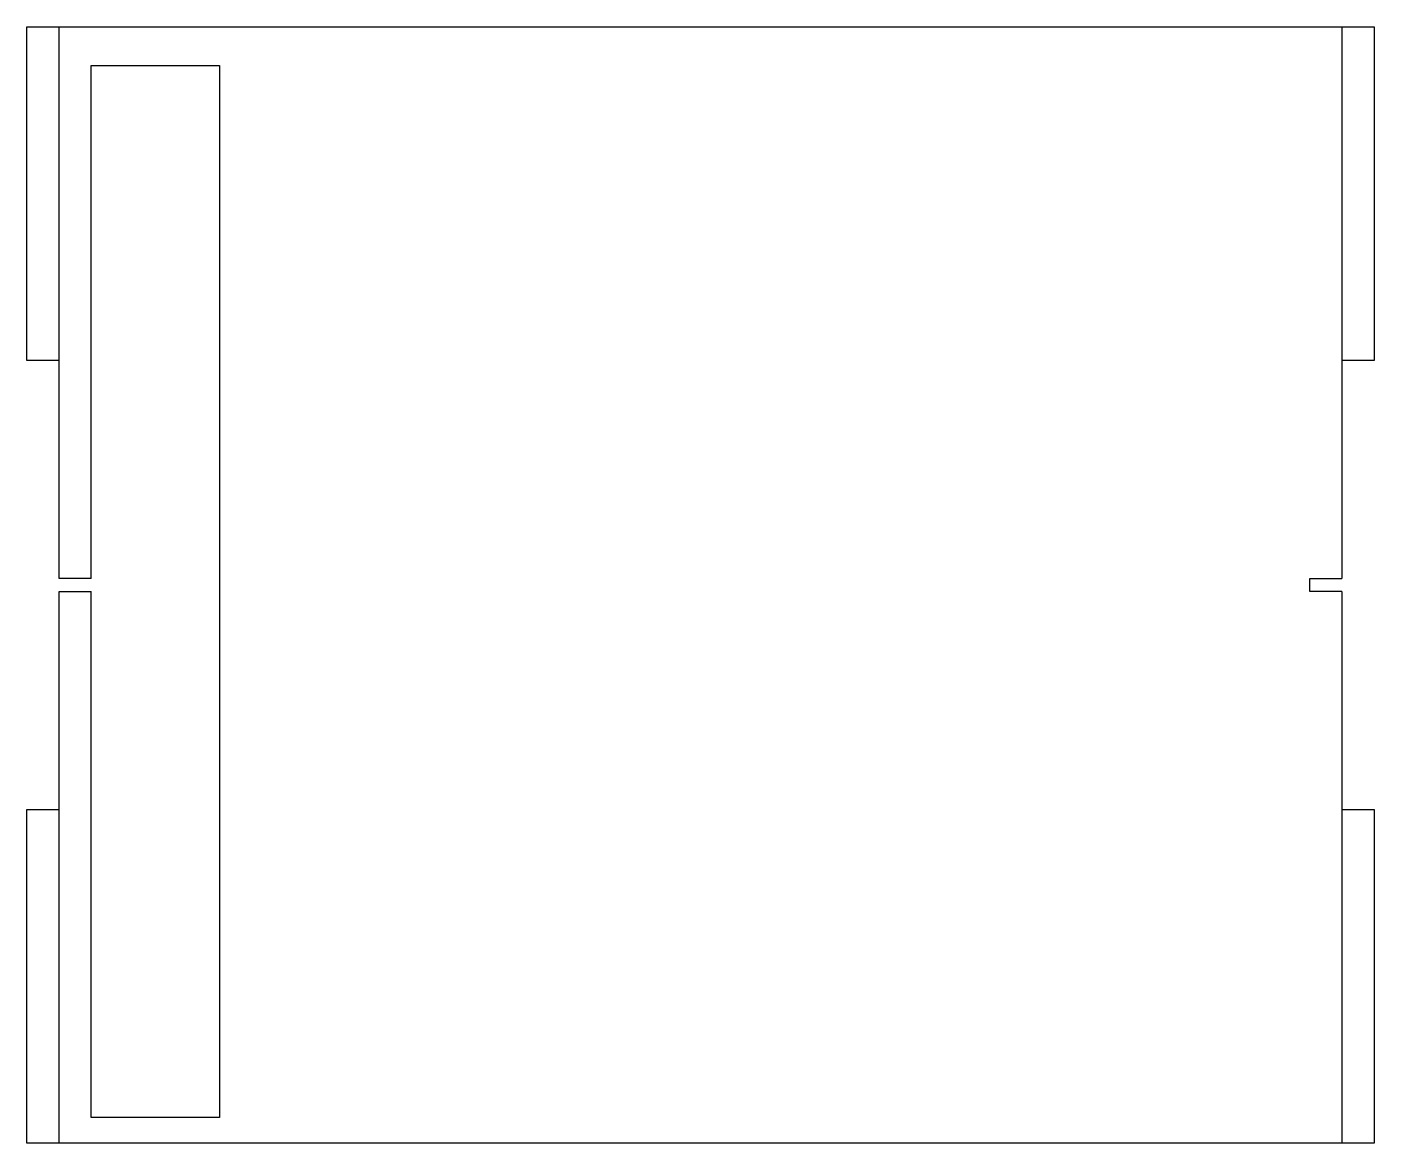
# Model space of a CAD drawing. Header units: millimetres. Extents: x -106 to 104, y -87 to 87.
import ezdxf

# ---------------------------------------------------------------- set-up
doc = ezdxf.new("R2010")
doc.units = ezdxf.units.MM

msp = doc.modelspace()

# ---------------------------------------------------------------- linework, layer by layer
at = {"color": 7, "linetype": 'Continuous', "lineweight": 25}
for p, q in [((-105.5, 87), (104.5, 87)), ((-105.5, 35), (-105.5, 87)), ((-100.5, 1), (-100.5, 87)), ((99.5, 87), (99.5, 1)), ((104.5, 87), (104.5, 35)), ((-95.5, 1), (-95.5, 81)), ((-95.5, 81), (-75.5, 81)), ((-75.5, 81), (-75.5, -83)), ((-100.5, 35), (-105.5, 35)), ((104.5, 35), (99.5, 35)), ((-95.5, 1), (-100.5, 1)), ((94.5, 1), (99.5, 1)), ((94.5, -1), (94.5, 1)), ((-100.5, -1), (-95.5, -1)), ((-100.5, -87), (-100.5, -1)), ((-95.5, -83), (-95.5, -1)), ((99.5, -1), (94.5, -1)), ((99.5, -1), (99.5, -87)), ((-105.5, -35), (-100.5, -35)), ((-105.5, -87), (-105.5, -35)), ((99.5, -35), (104.5, -35)), ((104.5, -35), (104.5, -87)), ((-75.5, -83), (-95.5, -83)), ((104.5, -87), (-105.5, -87))]:
    msp.add_line(p, q, dxfattribs=at)

doc.saveas('drawing.dxf')
